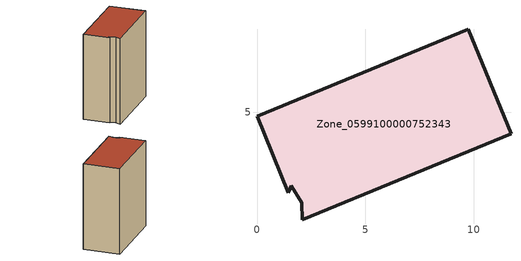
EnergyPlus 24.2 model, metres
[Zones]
Zone_0599100000752343
 floor ground (C_G): 2.08,0.04 2.06,0.82 1.59,1.6 1.45,1.29 0,4.81 9.75,8.82 11.73,4.01 z0
 wall outside (C_F): 11.73,4.01 9.75,8.82 0,4.81 1.45,1.29 1.59,1.6 2.06,0.82 2.08,0.04 11.73,4.01 z0:12.29
 roof outside (C_R): 2.06,0.82 2.08,0.04 11.73,4.01 9.75,8.82 0,4.81 1.45,1.29 1.59,1.6 z12.29
[BUILDING]
Pand.0599100000752343: North Axis=0; Terrain=City; Loads Convergence Tolerance Value=0.04; Temperature Convergence Tolerance Value=0.4; Solar Distribution=FullExterior; Maximum Number of Warmup Days=25; Minimum Number of Warmup Days=1
[Site:Location]
Rotterdam.The.Hague.AP_ZH_NLD Design_Conditions: Latitude=51.96; Longitude=4.45; Time Zone=1; Elevation=-4.5
[SITE:GROUNDTEMPERATURE:BUILDINGSURFACE]
18, 18, 18, 18, 18, 18, 18, 18, 18, 18, 18, 18
[MATERIAL] Thermal Absorptance=0.9; Solar Absorptance=0.7; Visible Absorptance=0.7
Name | Roughness | Thickness | Conductivity | Density | Specific Heat
G.TI.2006-2014 | MediumSmooth | 0.15 | 0.06 | 540 | 1210
F.TI.2006-2014 | Rough | 0.3 | 0.12 | 1920 | 840
R.TI.2006-2014 | MediumRough | 0.2 | 0.08 | 1500 | 1000
[CONSTRUCTION]
C_G: G.TI.2006-2014
C_F: F.TI.2006-2014
C_R: R.TI.2006-2014
[ZONE]
Zone_0599100000752343: Type=1; Multiplier=1; Ceiling Height=Autocalculate; Volume=Autocalculate; Floor Area=autocalculate; Part of Total Floor Area=Yes
[ZONEINFILTRATION:DESIGNFLOWRATE]
Infil_Zone_0599100000752343: Zone or ZoneList or Space or SpaceList=Zone_0599100000752343; Schedule=AlwaysOn; Design Flow Rate Calculation Method=Flow/Area; Flow Rate per Floor Area=0.0015; Constant Term Coefficient=1; Temperature Term Coefficient=0; Velocity Term Coefficient=0; Velocity Squared Term Coefficient=0
[HVACTEMPLATE:ZONE:IDEALLOADSAIRSYSTEM]
Zone_0599100000752343: Maximum Heating Supply Air Temperature=50; Minimum Cooling Supply Air Temperature=13; Maximum Heating Supply Air Humidity Ratio=0.0156; Minimum Cooling Supply Air Humidity Ratio=0.0077; Heating Limit=NoLimit; Cooling Limit=NoLimit; Dehumidification Control Type=ConstantSensibleHeatRatio; Cooling Sensible Heat Ratio=0.7; Dehumidification Setpoint=60; Humidification Control Type=None; Humidification Setpoint=30; Outdoor Air Method=None; Outdoor Air Flow Rate per Person=0.00944; Outdoor Air Flow Rate per Zone Floor Area=0; Outdoor Air Flow Rate per Zone=0; Demand Controlled Ventilation Type=None; Outdoor Air Economizer Type=NoEconomizer; Heat Recovery Type=None; Sensible Heat Recovery Effectiveness=0.7; Latent Heat Recovery Effectiveness=0.65
[ZONECONTROL:THERMOSTAT]
ThermostatControl_Zone_0599100000752343: Zone or ZoneList=Zone_0599100000752343; Control Type Schedule=DualSetpointControlType; Control 1=Thermostat_Zone_0599100000752343; Temperature Difference Between Cutout And Setpoint=0
[THERMOSTATSETPOINT:DUALSETPOINT]
Thermostat_Zone_0599100000752343: Heating Setpoint Temperature Schedule=HeatingSetpoint_Zone_0599100000752343; Cooling Setpoint Temperature Schedule=CoolingSetpoint_Zone_0599100000752343
[SCHEDULE:COMPACT]
HeatingSetpoint_Zone_0599100000752343: Through: 12/31, For: AllDays, Until: 24:00, 21
CoolingSetpoint_Zone_0599100000752343: Through: 12/31, For: AllDays, Until: 24:00, 24
DualSetpointControlType: Through: 12/31, For: AllDays, Until: 24:00, 4
AlwaysOn: Through: 12/31, For: AllDays, Until: 24:00, 1
